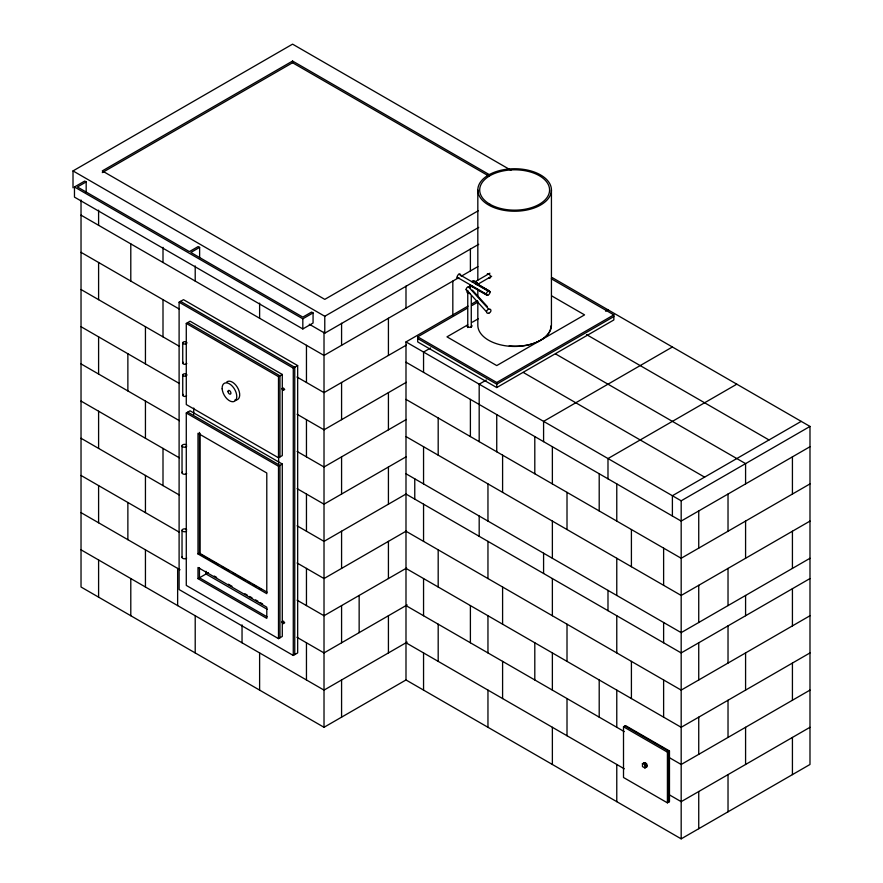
<?xml version="1.0" encoding="UTF-8"?>
<svg xmlns="http://www.w3.org/2000/svg" width="883" height="883" viewBox="0 0 883 883"><rect width="100%" height="100%" fill="white"/><g stroke="black" fill="none" stroke-linecap="round" stroke-linejoin="round"><path stroke-width="1.32" d="M489.91 292.141C490.297 293.951 486.864 297.063 486.401 294.171A2.483 1.435 -60 0 1 488.156 291.125L489.392 291.004L489.91 292.141L458.873 274.227A2.483 1.435 -60 0 0 457.118 277.262A2.483 1.435 -60 0 0 458.873 278.277M642.46 763.685L642.46 766.554L644.943 767.978L646.709 766.974L646.709 764.104L645.462 762.791L642.46 763.685L645.462 762.791M644.226 762.669L643.707 763.806L644.943 765.12L644.943 767.978M73.013 187.814L73.013 170.916L292.571 44.15L510.937 170.22M199.624 257.538L199.624 247.395L190.838 252.472L302.825 317.118L311.6 312.052L313.068 312.891L313.068 323.035L302.825 328.951L74.47 197.119L74.47 186.975L84.724 181.059L86.181 181.898L86.181 192.041M490.087 175.088L292.571 61.048L102.285 170.916L324.778 299.37L478.2 210.794M86.181 181.898L77.395 186.975L189.381 251.622L198.156 246.556L199.624 247.395M102.285 172.604L292.571 62.737L488.895 176.081M179.106 302.207L183.498 299.668L297.67 365.584L297.67 652.923L293.277 655.462L179.106 589.546L179.106 302.207L293.277 368.123L297.67 365.584M186.28 323.421L190.077 321.213L282.295 374.458L282.295 455.595L278.498 457.791L186.28 404.546L186.28 323.421L278.498 376.655L282.295 374.458M74.47 186.975L302.825 318.807L313.068 312.891M73.013 170.916L324.778 316.269L478.718 227.395M186.28 413.001L190.077 410.805L282.295 464.039L282.295 636.444L278.498 638.641L186.28 585.407L186.28 413.001L278.498 466.235L282.295 464.039M309.271 324.216L324.778 333.178L478.718 244.304M458.796 277.637L324.017 355.441L81.026 215.154M461.18 276.258L477.88 266.611M475.275 281.655L489.91 273.211M491.665 276.247L477.03 284.701L477.03 282.67L475.275 283.686L476.147 283.454L489.679 291.258M552.372 277.692L809.987 426.434L809.987 764.479L681.179 838.85L405.992 679.965L405.992 341.92L468.012 306.114M471.588 304.05L477.548 300.606M551.323 278.785L613.851 314.878L613.851 319.955L496.743 387.56L417.703 341.92L417.703 336.853L467.383 308.167M472.107 305.441L478.023 302.019M406.312 345.121L324.017 392.626L296.953 377.008M467.758 324.856L446.975 336.853L496.743 365.584L584.568 314.878L551.588 295.838M472.383 322.185L478.167 318.84M430.584 348.012L423.553 352.063L423.553 372.35M406.312 382.306L324.017 429.811L297.085 414.259M406.312 419.491L324.017 466.997L297.085 451.445M486.334 380.043L479.182 384.182L479.182 441.643M605.606 311.191L607.99 309.812M197.991 553.961L266.787 593.685L266.787 473.001L197.991 433.277L197.991 553.961L199.448 553.122L267.074 592.162M417.703 336.853L496.743 382.494L613.851 314.878M613.851 316.567L496.743 384.182L417.703 338.542M406.312 456.677L324.017 504.182L297.085 488.63M197.991 578.641L266.787 618.365L266.787 607.206L197.991 567.482L197.991 578.641L208.377 572.637M406.312 493.862L324.017 541.367L297.085 525.815M672.393 346.997L543.586 421.368L543.586 441.643M406.312 531.036L324.017 578.553L297.085 563.001M406.621 568.045L324.017 615.738L297.085 600.186M736.808 384.182L607.99 458.553L607.99 478.829M407.162 604.921L324.017 652.923L296.909 637.272M407.162 642.107L324.017 690.109L81.026 549.822M801.212 421.368L672.393 495.727L672.393 516.014M405.992 341.92L681.179 500.804L809.987 426.434M81.026 200.011L81.026 587.007L324.017 727.294L405.992 679.965M809.987 446.721L681.179 521.08L405.992 362.207M809.987 483.906L681.179 558.266L405.992 399.392M809.987 521.091L681.179 595.451L405.992 436.577M809.987 558.277L681.179 632.636L405.992 473.763M809.987 578.553L681.179 652.923L405.992 494.05M809.987 615.738L681.179 690.109L405.992 531.235M623.508 726.786L625.55 725.605L669.469 750.958L669.469 801.665L667.416 802.846L623.508 777.493L623.508 726.786L667.416 752.139L669.469 750.958M809.987 652.923L681.179 727.294L405.992 568.409M644.943 765.12L646.709 764.104M647.217 765.837L645.462 766.841L646.709 766.974M809.987 690.109L681.179 764.479L668.299 757.04M809.987 727.294L681.179 801.665L668.299 794.225M471.754 285.717L470.518 285.838L469.999 284.701M488.608 278.035L489.105 278.189A2.483 1.611 53 0 0 490.584 276.876A2.483 1.611 53 0 0 489.105 274.26L488.608 273.973A2.494 1.236 66.1 0 0 487.273 273.984M586.522 334.602L769.005 439.955M477.03 282.67L473.52 280.651L471.754 281.655A2.483 1.435 -60 0 1 473.001 281.534M489.392 291.004L476.511 283.564L477.03 284.701A2.483 1.435 60 0 0 475.727 281.986A2.483 1.435 60 0 0 473.752 281.798M475.727 283.498L489.855 291.644M457.118 277.262L486.401 294.171M470.065 285.187L487.703 295.375M470.242 285.584L487.273 295.419M555.506 353.884L745.583 463.619L745.583 483.906M523.31 372.471L704.601 477.14M180.562 301.357L294.745 367.273L294.745 654.612M81.026 252.339L179.459 309.171M187.737 322.571L279.955 375.816L279.955 456.941M81.026 289.525L179.392 346.324M81.026 326.71L179.392 383.498M187.737 412.151L279.955 465.396L279.955 637.802M81.026 363.895L179.392 420.683M81.026 401.081L179.392 457.869M624.965 725.947L668.884 751.301L668.884 802.007M405.992 605.595L624.259 731.61M81.026 438.266L179.392 495.054M405.992 642.78L624.259 768.795M81.026 475.451L179.392 532.239M200.64 554.48L208.94 559.27M211.313 560.639L218.432 564.756M221.986 566.809L229.105 570.915M232.659 572.968L235.033 574.336M237.406 575.705L239.779 577.074M242.152 578.453L245.706 580.506M248.079 581.875L250.452 583.244M252.825 584.612L256.39 586.665M258.752 588.034L261.125 589.403M214.271 576.047L216.633 577.405M228.421 584.215L231.964 586.257M244.933 593.74L247.295 595.109M249.646 596.466L252.008 597.824M255.54 599.877L257.902 601.235M260.264 602.592L262.615 603.961M267.383 609.413L206.037 573.994L206.037 571.29M267.063 616.831L199.448 577.791L199.448 567.879M81.026 512.637L180.022 569.789M472.416 290.132L487.239 306.456M468.365 286.732L488.752 309.171M466.158 289.425L486.544 311.865M792.426 456.853L792.426 494.039M792.426 531.224L792.426 568.409M792.426 588.696L792.426 625.881M792.426 663.067L792.426 700.252M792.426 737.437L792.426 774.623M745.583 521.091L745.583 558.277M745.583 595.462L745.583 615.738M745.583 652.923L745.583 690.109M745.583 727.294L745.583 764.479M728.022 494.039L728.022 531.224M728.022 568.409L728.022 605.595M728.022 625.881L728.022 663.067M728.022 700.252L728.022 737.437M728.022 774.623L728.022 811.808M698.74 510.948L698.74 548.133M698.74 585.319L698.74 622.504M698.74 642.78L698.74 679.965M698.74 717.151L698.74 754.336M698.74 791.521L698.74 828.707M681.179 500.804L681.179 838.85M667.416 752.139L667.416 802.846M663.619 548.133L663.619 585.319M663.619 622.504L663.619 642.78M663.619 679.965L663.619 717.151M631.411 529.535L631.411 566.72M631.411 661.378L631.411 698.563M616.775 483.906L616.775 521.091M616.775 558.277L616.775 595.462M616.775 615.738L616.775 652.923M616.775 690.109L616.775 727.294M616.775 764.479L616.775 801.665M607.99 590.385L607.99 610.672M599.204 473.763L599.204 510.948M599.204 679.965L599.204 717.151M567.007 492.35L567.007 529.535M567.007 624.193L567.007 661.378M567.007 698.563L567.007 735.749M552.372 446.721L552.372 483.906M552.372 521.091L552.372 558.277M552.372 578.553L552.372 615.738M552.372 652.923L552.372 690.109M552.372 727.294L552.372 764.479M551.433 189.988A36.81 21.247 0 0 1 496.224 208.388A36.81 21.247 0 0 1 496.224 171.589A36.81 21.247 0 0 1 551.433 189.988L551.433 325.209A36.81 21.247 0 0 1 514.634 346.456A36.81 21.247 0 0 1 477.824 325.209L477.824 301.986M543.586 553.199L543.586 573.486M534.8 436.577L534.8 473.763M534.8 642.78L534.8 679.965M502.593 455.164L502.593 492.35M502.593 587.007L502.593 624.193M502.593 661.378L502.593 698.563M496.743 382.494L496.743 387.56M496.743 414.602L496.743 451.787M487.957 483.906L487.957 521.091M487.957 541.367L487.957 578.553M487.957 615.738L487.957 652.923M487.957 690.109L487.957 727.294M479.182 516.014L479.182 536.301M477.824 189.988L477.824 280.132M477.824 289.69L477.824 296.522M471.268 295.816L471.268 327.35M470.396 248.896L470.396 270.938M470.396 399.392L470.396 436.577M470.396 605.595L470.396 642.78M467.758 293.079L467.758 327.549M452.824 281.07L452.824 315.507M438.189 417.979L438.189 455.164M438.189 549.822L438.189 587.007M438.189 624.193L438.189 661.378M423.553 446.721L423.553 483.906M423.553 504.182L423.553 541.367M423.553 578.553L423.553 615.738M423.553 652.923L423.553 690.109M414.767 478.829L414.767 499.116M405.992 286.081L405.992 308.123M388.421 318.255L388.421 355.441M388.421 392.626L388.421 429.811M388.421 466.997L388.421 504.182M388.421 541.367L388.421 578.553M388.421 615.738L388.421 652.923M359.149 595.462L359.149 632.647M341.578 323.266L341.578 345.308M341.578 382.494L341.578 419.679M341.578 456.853L341.578 494.039M341.578 531.224L341.578 568.409M341.578 605.595L341.578 642.78M341.578 679.965L341.578 717.151M324.778 316.269L324.778 333.178M324.017 332.03L324.017 727.294M306.456 345.308L306.456 382.494M306.456 419.679L306.456 456.853M306.456 494.039L306.456 531.224M306.456 568.409L306.456 605.595M306.456 642.78L306.456 679.965M302.825 318.807L302.825 328.951M293.277 368.123L293.277 655.462M292.571 61.048L292.571 62.737M278.642 456.345L278.642 463.553M278.498 376.655L278.498 457.791M278.498 466.235L278.498 638.641M259.613 303.112L259.613 318.255M259.613 652.923L259.613 690.109M242.041 624.877L242.041 642.78M200.033 433.476L200.033 553.453L199.448 553.796L199.448 432.438M195.209 265.926L195.209 281.07M195.209 615.738L195.209 652.923M193.741 408.034L193.741 414.37M182.737 342.858L182.737 363.134M182.737 374.966L182.737 395.253M182.03 445.794L182.03 472.835M182.03 530.297L182.03 557.339M177.638 568.42L177.638 605.606M163.002 247.328L163.002 262.483M163.002 299.668L163.002 336.853M163.002 448.409L163.002 485.595M145.441 326.71L145.441 363.895M145.441 401.081L145.441 438.266M145.441 475.451L145.441 512.637M145.441 549.822L145.441 587.007M130.794 243.896L130.794 281.081M130.794 578.553L130.794 615.738M127.869 353.752L127.869 390.937M127.869 502.493L127.869 539.679M98.598 210.154L98.598 225.297M98.598 262.483L98.598 299.668M98.598 336.853L98.598 374.039M98.598 411.224L98.598 448.409M98.598 485.595L98.598 522.78M98.598 559.965L98.598 597.151M467.791 290.893A2.483 1.799 -42.3 0 1 466.191 289.072A2.483 1.799 -42.3 0 1 468.553 286.688A2.483 1.799 -42.3 0 1 470.562 288.101M644.634 763.387A1.656 0.96 60 0 1 645.164 763.331M646.047 763.983A1.656 0.96 60 0 1 646.599 765.12M646.477 766.08A1.656 0.96 60 0 1 646.047 766.323M458.873 274.227A2.483 1.435 -60 0 1 460.639 275.231M470.164 293.443A2.483 1.435 0 0 1 467.361 292.781A2.483 1.435 0 0 1 467.758 291.048M550.959 325.871A35.188 20.32 0 0 1 509.215 345.827M471.919 325.496A2.483 1.435 0 0 1 469.193 327.284A2.483 1.435 0 0 1 467.361 325.154M284.723 622.769A1.247 0.717 60 0 1 283.62 621.146M284.723 389.513A1.247 0.717 60 0 1 283.642 388.178M186.666 558.056A2.483 1.435 0 0 1 183.278 558.586A2.483 1.435 0 0 1 182.373 556.632M186.666 531.014A2.483 1.435 0 0 1 182.924 531.4A2.483 1.435 0 0 1 182.924 529.204A2.483 1.435 0 0 1 186.666 529.579M186.666 473.553A2.483 1.435 0 0 1 183.278 474.072A2.483 1.435 0 0 1 182.373 472.118M186.666 446.511A2.483 1.435 0 0 1 182.924 446.886A2.483 1.435 0 0 1 182.924 444.69A2.483 1.435 0 0 1 186.666 445.076M226.776 381.942A10.353 5.971 60 0 1 238.377 389.204A10.353 5.971 60 0 1 234.9 399.988M186.81 343.167A2.075 1.192 0 0 1 183.62 343.829A2.075 1.192 0 0 1 183.62 341.876A2.075 1.192 0 0 1 186.81 342.549M186.81 363.443A2.075 1.192 0 0 1 183.774 364.171A2.075 1.192 0 0 1 183.344 362.295M186.81 375.275A2.075 1.192 0 0 1 183.62 375.948A2.075 1.192 0 0 1 183.62 373.984A2.075 1.192 0 0 1 186.81 374.657M186.6 395.849A2.075 1.192 0 0 1 183.554 396.202A2.075 1.192 0 0 1 183.344 394.403M488.752 313.233A2.483 1.799 -42.3 0 0 490.65 309.613A2.483 1.799 -42.3 0 0 486.842 310.761A2.483 1.799 -42.3 0 0 488.752 313.233M489.922 204.249A34.945 20.177 0 0 0 548.387 195.209A34.945 20.177 0 0 0 505.584 170.496A34.945 20.177 0 0 0 489.922 204.249M282.152 621.996A1.247 0.717 60 0 0 283.465 623.63A1.247 0.717 60 0 0 283.465 621.875A1.247 0.717 60 0 0 282.152 621.996M282.152 388.741A1.247 0.717 60 0 0 283.465 390.385A1.247 0.717 60 0 0 283.465 388.619A1.247 0.717 60 0 0 282.152 388.741M228.002 391.599A2.075 1.192 60 0 0 230.297 394.16A2.075 1.192 60 0 0 230.077 391.114A2.075 1.192 60 0 0 228.002 391.599M222.163 388.829A10.353 5.971 60 0 0 233.664 401.633A10.353 5.971 60 0 0 232.538 386.412A10.353 5.971 60 0 0 222.163 388.829"/></g></svg>
